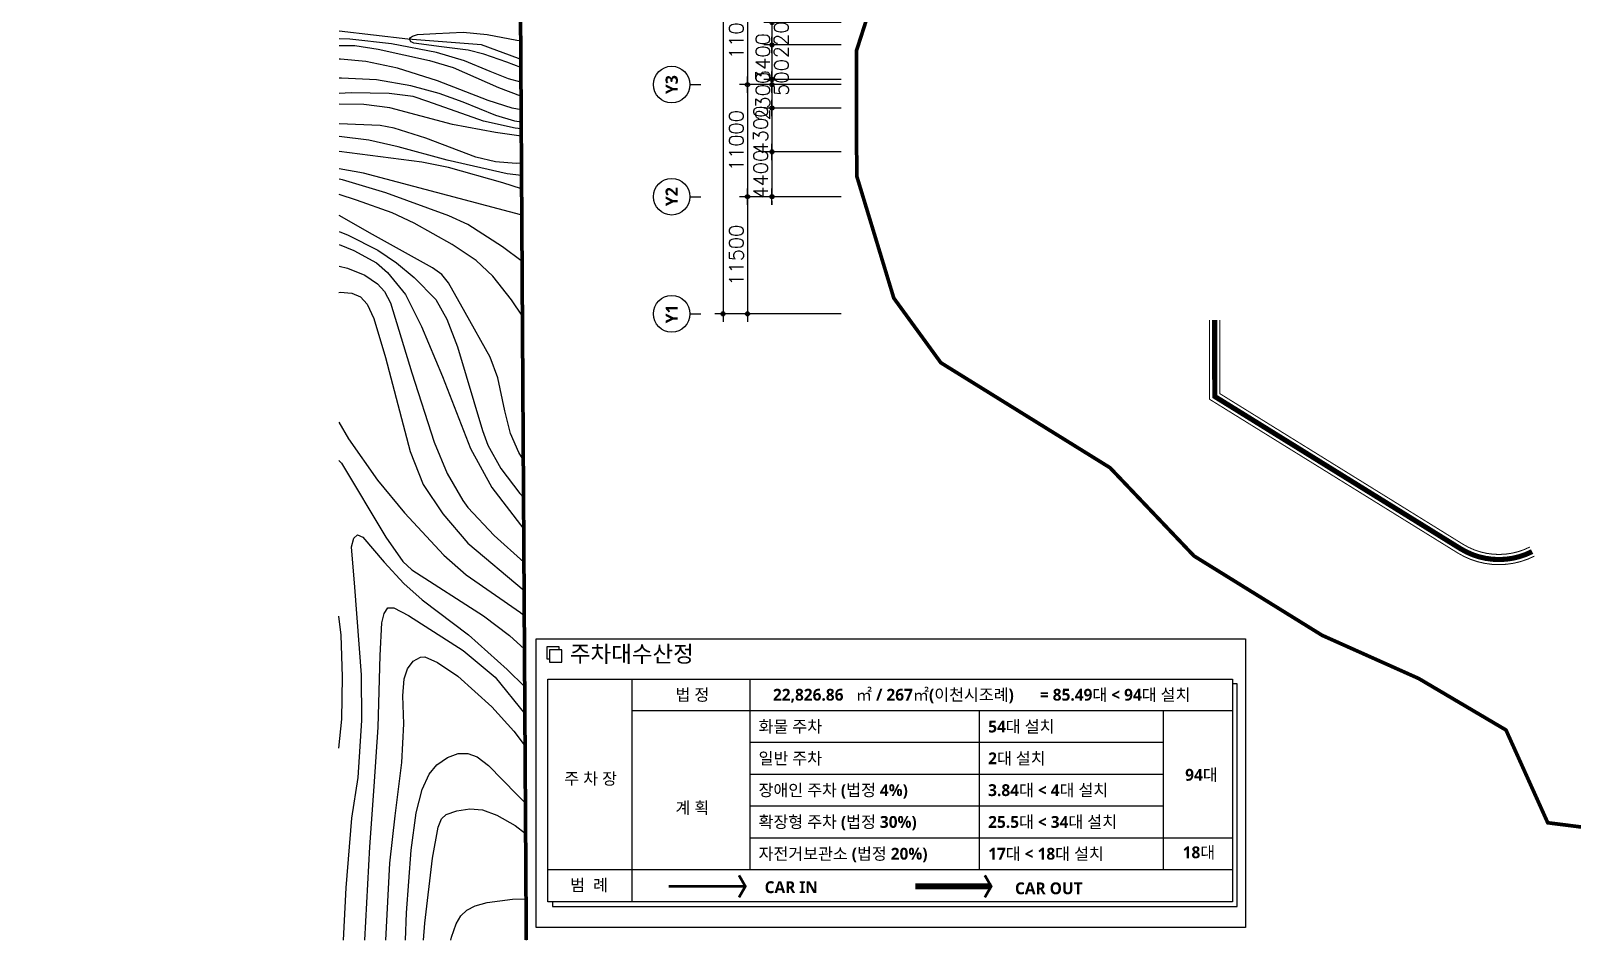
# Model space of a CAD drawing. Header units: millimetres. Extents: x 8000 to 190005487, y 8000 to 455456909.
# Drawn here: x 325284 to 476646, y 8000 to 97260 of the extents above; entities that cross this region are included whole.
import ezdxf
from ezdxf.enums import TextEntityAlignment as Align
from ezdxf.xclip import XClip

# ---------------------------------------------------------------- set-up
doc = ezdxf.new("R2010")
doc.units = ezdxf.units.MM
doc.header["$LTSCALE"] = 800
doc.header["$MEASUREMENT"] = 0
doc.header["$XCLIPFRAME"] = 0
doc.header["$PDSIZE"] = -10
for name, pattern in [('CENTER', [2, 1.25, -0.25, 0.25, -0.25]), ('HID', [2, 1.1, -0.9]), ('PHANTOM2', [31.75, 15.875, -3.175, 3.175, -3.175, 3.175, -3.175]), ('XREF_BASE$0$PHANTOM', [63.5, 31.75, -6.35, 6.35, -6.35, 6.35, -6.35]), ('XREF_BASE$0$PHANTOMX2', [5, 2.5, -0.5, 0.5, -0.5, 0.5, -0.5])]:
    doc.linetypes.add(name, pattern=pattern)
doc.layers.get('0').update_dxf_attribs({"linetype": 'CONTINUOUS'})
doc.layers.get('Defpoints').update_dxf_attribs({"color": 153, "linetype": 'CONTINUOUS'})
for name, color, linetype in [('1-지적선', 3, 'CONTINUOUS'), ('9', 3, 'CONTINUOUS'), ('__COL', 2, 'CONTINUOUS'), ('_HAT', 8, 'CONTINUOUS'), ('ADA030', 1, 'CONTINUOUS'), ('BA003', 5, 'CONTINUOUS'), ('CAA002', 30, 'CONTINUOUS'), ('COL', 2, 'CONTINUOUS'), ('CONCM', 3, 'CONTINUOUS'), ('LSMD_CONT_LDREG_41500', 1, 'CONTINUOUS'), ('rndur', 1, 'CONTINUOUS'), ('TEXT', 6, 'CONTINUOUS'), ('X-SEC-종$0$A-ST-AXIS-BUB', 7, 'CONTINUOUS'), ('XREF_BASE$0$CE_PROPERTY LINE', 2, 'XREF_BASE$0$PHANTOM'), ('성토옹벽', 6, 'CONTINUOUS'), ('지번', 251, 'CONTINUOUS')]:
    doc.layers.add(name, color=color, linetype=linetype)
doc.styles.add('SH_대대리576', font='')
doc.styles.get("Standard").update_dxf_attribs({"font": 'SIMPLEX.shx'})
doc.styles.get('SH_대대리576').set_extended_font_data('NanumGothic', bold=True)
doc.dimstyles.new('SHP 600', dxfattribs={"dimscale": 400, "dimtxt": 3.5, "dimasz": 1, "dimexe": 2, "dimexo": 2, "dimgap": 1, "dimtad": 1, "dimdec": 0, "dimzin": 0, "dimdsep": 46, "dimtxsty": 'Standard', "dimblk": 'DIMDOT', "dimcen": 0.09, "dimclrt": 3, "dimadec": 0, "dimazin": 1, "dimtfac": 1, "dimtdec": 0, "dimtix": 1, "dimtmove": 2, "dimatfit": 0, "dimldrblk": 'DIMDOT', "dimfxl": 1, "dimtfillclr": 3, "dimtolj": 1, "dimtzin": 0, "dimarcsym": 0})

# ---------------------------------------------------------------- blocks, each defined once
blk = doc.blocks.new('DIMDOT')
at = {"color": 0}
blk.add_line((-2, 0), (2, 0), dxfattribs=at)
for radius in [0.5, 0.25]:
    blk.add_circle((0, 0), radius, dxfattribs=at)
blk = doc.blocks.new('*D1110')
at = {"color": 0, "lineweight": -2}
for p, q in [((404865, 154281), (392465, 154281)), ((393265, 153881), (393265, 69881)), ((404865, 69481), (392465, 69481))]:
    blk.add_line(p, q, dxfattribs=at)
at = {"layer": 'Defpoints', "color": 0}
for p in [(405665, 154281), (393265, 69481), (405665, 69481)]:
    blk.add_point(p, dxfattribs=at)
at = {"color": 0, "linetype": 'ByBlock', "lineweight": -2, "xscale": 400, "yscale": 400, "zscale": 400}
for p, rotation in [((393265, 154281), 90), ((393265, 69481), 270)]:
    blk.add_blockref('DIMDOT', p, dxfattribs=dict(at, rotation=rotation))
at = {"color": 3, "insert": (392165, 111881), "char_height": 1400, "attachment_point": 5, "rotation": 90}
blk.add_mtext('\\A1;84800', dxfattribs=at)
blk = doc.blocks.new('*D1111')
at = {"color": 0, "lineweight": -2}
for p, q in [((404865, 80981), (394865, 80981)), ((395665, 80581), (395665, 69881)), ((404865, 69481), (394865, 69481))]:
    blk.add_line(p, q, dxfattribs=at)
at = {"layer": 'Defpoints', "color": 0}
for p in [(405665, 80981), (395665, 69481), (405665, 69481)]:
    blk.add_point(p, dxfattribs=at)
at = {"color": 0, "linetype": 'ByBlock', "lineweight": -2, "xscale": 400, "yscale": 400, "zscale": 400}
for p, rotation in [((395665, 80981), 90), ((395665, 69481), 270)]:
    blk.add_blockref('DIMDOT', p, dxfattribs=dict(at, rotation=rotation))
at = {"color": 3, "insert": (394565, 75231), "char_height": 1400, "attachment_point": 5, "rotation": 90}
blk.add_mtext('\\A1;11500', dxfattribs=at)
blk = doc.blocks.new('*D1112')
at = {"color": 0, "lineweight": -2}
for p, q in [((404865, 91981), (394865, 91981)), ((395665, 91581), (395665, 81381)), ((404865, 80981), (394865, 80981))]:
    blk.add_line(p, q, dxfattribs=at)
at = {"layer": 'Defpoints', "color": 0}
for p in [(405665, 91981), (395665, 80981), (405665, 80981)]:
    blk.add_point(p, dxfattribs=at)
at = {"color": 0, "linetype": 'ByBlock', "lineweight": -2, "xscale": 400, "yscale": 400, "zscale": 400}
for p, rotation in [((395665, 91981), 90), ((395665, 80981), 270)]:
    blk.add_blockref('DIMDOT', p, dxfattribs=dict(at, rotation=rotation))
at = {"color": 3, "insert": (394565, 86481), "char_height": 1400, "attachment_point": 5, "rotation": 90}
blk.add_mtext('\\A1;11000', dxfattribs=at)
blk = doc.blocks.new('*D1113')
at = {"color": 0, "lineweight": -2}
for p, q in [((404865, 102981), (394865, 102981)), ((395665, 102581), (395665, 92381)), ((404865, 91981), (394865, 91981))]:
    blk.add_line(p, q, dxfattribs=at)
at = {"layer": 'Defpoints', "color": 0}
for p in [(405665, 102981), (395665, 91981), (405665, 91981)]:
    blk.add_point(p, dxfattribs=at)
at = {"color": 0, "linetype": 'ByBlock', "lineweight": -2, "xscale": 400, "yscale": 400, "zscale": 400}
for p, rotation in [((395665, 102981), 90), ((395665, 91981), 270)]:
    blk.add_blockref('DIMDOT', p, dxfattribs=dict(at, rotation=rotation))
at = {"color": 3, "insert": (394565, 97481), "char_height": 1400, "attachment_point": 5, "rotation": 90}
blk.add_mtext('\\A1;11000', dxfattribs=at)
blk = doc.blocks.new('*D1128')
at = {"color": 0, "lineweight": -2}
for p, q in [((398065, 98481), (398065, 98881)), ((404865, 98081), (397265, 98081)), ((398065, 98081), (398065, 95881)), ((404865, 95881), (397265, 95881)), ((398065, 95481), (398065, 95081))]:
    blk.add_line(p, q, dxfattribs=at)
at = {"layer": 'Defpoints', "color": 0}
for p in [(405665, 98081), (398065, 95881), (405665, 95881)]:
    blk.add_point(p, dxfattribs=at)
at = {"color": 0, "linetype": 'ByBlock', "lineweight": -2, "xscale": 400, "yscale": 400, "zscale": 400}
for p, rotation in [((398065, 98081), 270), ((398065, 95881), 90)]:
    blk.add_blockref('DIMDOT', p, dxfattribs=dict(at, rotation=rotation))
at = {"color": 3, "insert": (398976, 96981), "char_height": 1400, "attachment_point": 5, "rotation": 90}
blk.add_mtext('\\A1;2200', dxfattribs=at)
blk = doc.blocks.new('*D1129')
at = {"color": 0, "lineweight": -2}
for p, q in [((404865, 95881), (397265, 95881)), ((398065, 96281), (398065, 96681)), ((398065, 95881), (398065, 92481)), ((404865, 92481), (397265, 92481)), ((398065, 92081), (398065, 91681))]:
    blk.add_line(p, q, dxfattribs=at)
at = {"layer": 'Defpoints', "color": 0}
for p in [(405665, 95881), (398065, 92481), (405665, 92481)]:
    blk.add_point(p, dxfattribs=at)
at = {"color": 0, "linetype": 'ByBlock', "lineweight": -2, "xscale": 400, "yscale": 400, "zscale": 400}
for p, rotation in [((398065, 95881), 270), ((398065, 92481), 90)]:
    blk.add_blockref('DIMDOT', p, dxfattribs=dict(at, rotation=rotation))
at = {"color": 3, "insert": (397165, 94631), "char_height": 1400, "attachment_point": 5, "rotation": 90}
blk.add_mtext('\\A1;3400', dxfattribs=at)
blk = doc.blocks.new('*D1130')
at = {"color": 0, "lineweight": -2}
for p, q in [((404865, 92481), (397265, 92481)), ((398065, 92881), (398065, 93281)), ((398065, 92481), (398065, 91981)), ((404865, 91981), (397265, 91981)), ((398065, 91581), (398065, 91181))]:
    blk.add_line(p, q, dxfattribs=at)
at = {"layer": 'Defpoints', "color": 0}
for p in [(405665, 92481), (398065, 91981), (405665, 91981)]:
    blk.add_point(p, dxfattribs=at)
at = {"color": 0, "linetype": 'ByBlock', "lineweight": -2, "xscale": 400, "yscale": 400, "zscale": 400}
for p, rotation in [((398065, 92481), 270), ((398065, 91981), 90)]:
    blk.add_blockref('DIMDOT', p, dxfattribs=dict(at, rotation=rotation))
at = {"color": 3, "insert": (398997, 92681), "char_height": 1400, "attachment_point": 5, "rotation": 90}
blk.add_mtext('\\A1;500', dxfattribs=at)
blk = doc.blocks.new('*D1131')
at = {"color": 0, "lineweight": -2}
for p, q in [((398065, 92381), (398065, 92781)), ((404865, 91981), (397265, 91981)), ((398065, 91981), (398065, 89681)), ((404865, 89681), (397265, 89681)), ((398065, 89281), (398065, 88881))]:
    blk.add_line(p, q, dxfattribs=at)
at = {"layer": 'Defpoints', "color": 0}
for p in [(405665, 91981), (398065, 89681), (405665, 89681)]:
    blk.add_point(p, dxfattribs=at)
at = {"color": 0, "linetype": 'ByBlock', "lineweight": -2, "xscale": 400, "yscale": 400, "zscale": 400}
for p, rotation in [((398065, 91981), 270), ((398065, 89681), 90)]:
    blk.add_blockref('DIMDOT', p, dxfattribs=dict(at, rotation=rotation))
at = {"color": 3, "insert": (397165, 90831), "char_height": 1400, "attachment_point": 5, "rotation": 90}
blk.add_mtext('\\A1;2300', dxfattribs=at)
blk = doc.blocks.new('*D1132')
at = {"color": 0, "lineweight": -2}
for p, q in [((404865, 89681), (397265, 89681)), ((398065, 90081), (398065, 90481)), ((398065, 89681), (398065, 85381)), ((404865, 85381), (397265, 85381)), ((398065, 84981), (398065, 84581))]:
    blk.add_line(p, q, dxfattribs=at)
at = {"layer": 'Defpoints', "color": 0}
for p in [(405665, 89681), (398065, 85381), (405665, 85381)]:
    blk.add_point(p, dxfattribs=at)
at = {"color": 0, "linetype": 'ByBlock', "lineweight": -2, "xscale": 400, "yscale": 400, "zscale": 400}
for p, rotation in [((398065, 89681), 270), ((398065, 85381), 90)]:
    blk.add_blockref('DIMDOT', p, dxfattribs=dict(at, rotation=rotation))
at = {"color": 3, "insert": (396965, 87531), "char_height": 1400, "attachment_point": 5, "rotation": 90}
blk.add_mtext('\\A1;4300', dxfattribs=at)
blk = doc.blocks.new('X-SEC-종$0$A-ST-AXIS-BUB-1')
at = {"layer": 'X-SEC-종$0$A-ST-AXIS-BUB'}
blk.add_line((0, 350), (0, 0), dxfattribs=at)
blk.add_circle((0, 950), 600, dxfattribs=at)
blk = doc.blocks.new('*D1154')
at = {"color": 0, "lineweight": -2}
for p, q in [((404865, 85381), (397265, 85381)), ((398065, 85781), (398065, 86181)), ((398065, 85381), (398065, 80981)), ((404865, 80981), (397265, 80981)), ((398065, 80581), (398065, 80181))]:
    blk.add_line(p, q, dxfattribs=at)
at = {"layer": 'Defpoints', "color": 0}
for p in [(405665, 85381), (398065, 80981), (405665, 80981)]:
    blk.add_point(p, dxfattribs=at)
at = {"color": 0, "linetype": 'ByBlock', "lineweight": -2, "xscale": 400, "yscale": 400, "zscale": 400}
for p, rotation in [((398065, 85381), 270), ((398065, 80981), 90)]:
    blk.add_blockref('DIMDOT', p, dxfattribs=dict(at, rotation=rotation))
at = {"color": 3, "insert": (396965, 83181), "char_height": 1400, "attachment_point": 5, "rotation": 90}
blk.add_mtext('\\A1;4400', dxfattribs=at)
blk = doc.blocks.new('G$C940A8A8A')
at = {"layer": 'LSMD_CONT_LDREG_41500', "color": 1, "linetype": 'Continuous', "const_width": 300, "flags": 128}
blk.add_lwpolyline([(10039, 103817), (3210, 93080), (151, 81205), (648, 68692), (3516, 61385), (16989, 47222), (18797, 43957), (22785, 36755), (32990, 26043), (41091, 19552), (48115, 12489), (49785, 2647), (52706, 1476)], dxfattribs=at)
blk = doc.blocks.new('123123')
at = {"layer": '1-지적선', "color": 8}
for points in [[(201848, -105564, 0), (200261, -107026, 0), (188414, -122564, 0), (184120, -124881, 0), (137917, -69468, 0), (171850, -66474, 0), (189623, -58719, 0)], [(157729, -144231, 0), (161634, -141384, 0), (168896, -135093, 0), (171866, -138045, 0), (177271, -139263, 0), (183868, -137491, 0), (202131, -117768, 0), (203749, -112849, 0)], [(205072, -117918, 0), (192041, -134380, 0), (187657, -139202, 0), (180698, -143450, 0), (173741, -143497, 0), (161359, -148892, 0), (157729, -144231, 0)], [(161359, -148892, 0), (173741, -143497, 0), (180698, -143450, 0), (187657, -139202, 0), (192041, -134380, 0), (192527, -138043, 0), (202976, -156072, 0), (207131, -157373, 0), (215191, -162712, 0)]]:
    blk.add_polyline3d(points, dxfattribs=at)
at = {"layer": 'BA003', "color": 8, "flags": 128}
blk.add_lwpolyline([(-91543, -64410), (-91784, -64300), (-95416, -62974), (-102651, -62400), (-109393, -61606)], dxfattribs=at)
at = {"layer": 'CAA002', "color": 8, "flags": 128}
for points, elevation in [([(-91538, -65169), (-92908, -64671), (-95191, -63878), (-96711, -63468), (-99345, -63158), (-102062, -62787), (-102296, -62678), (-102420, -62548), (-102480, -62400), (-102388, -62243), (-102174, -62106), (-101692, -61928), (-99891, -61841), (-97197, -61722), (-94848, -61929), (-91945, -62496), (-91555, -62532)], 92000), ([(-91530, -66617), (-92740, -66290), (-94569, -65568), (-97080, -64531), (-99811, -63727), (-104244, -62850), (-108346, -62404), (-109393, -62356)], 93000), ([(-109393, -63027), (-107833, -63032), (-105551, -63378), (-100496, -64506), (-98182, -65182), (-93741, -67133), (-91575, -67974), (-91521, -67983)], 94000), ([(-91513, -69323), (-92387, -69166), (-94756, -68430), (-99732, -66486), (-103641, -65256), (-106747, -64597), (-109236, -64354), (-109393, -64358)], 95000), ([(-91505, -70545), (-92116, -70451), (-94001, -69902), (-97206, -68579), (-99575, -67725), (-102330, -66971), (-105720, -66405), (-109141, -66232), (-109394, -66237)], 96000), ([(-91501, -71208), (-92087, -71139), (-95221, -70457), (-100675, -68505), (-102100, -68046), (-104486, -67723), (-108189, -67682), (-109394, -67724)], 97000), ([(-91497, -71912), (-94015, -71573), (-98256, -70792), (-104417, -69153), (-106953, -68817), (-109394, -68779)], 98000), ([(-91480, -74561), (-92005, -74599), (-94016, -74434), (-95975, -73992), (-100875, -72105), (-103977, -71139), (-105339, -70874), (-109395, -70717)], 99000), ([(-91473, -75784), (-92891, -75620), (-98769, -74288), (-103592, -72970), (-106472, -72321), (-109395, -71961)], 100000), ([(-91465, -77079), (-93314, -76498), (-98657, -75004), (-101275, -74490), (-109395, -73431)], 101000), ([(-91449, -79668), (-91537, -79636), (-107005, -75561), (-109395, -75137)], 102000), ([(-91420, -84228), (-93350, -82791), (-96737, -80606), (-98613, -79739), (-104783, -77472), (-109070, -76199), (-109396, -76139)], 103000), ([(-91387, -89599), (-92462, -87975), (-94277, -85671), (-95915, -84130), (-98282, -82556), (-102024, -80459), (-104187, -79445), (-107679, -78199), (-109396, -77665)], 104000), ([(-91300, -103649), (-91739, -102972), (-92543, -101119), (-93121, -98875), (-93792, -95634), (-94555, -93603), (-97021, -89247), (-98630, -86326), (-99311, -85519), (-100212, -84833), (-106104, -81564), (-109396, -79716)], 105000), ([(-109397, -81295), (-108509, -81650), (-105597, -83111), (-103767, -84348), (-102004, -85784), (-99885, -87965), (-98793, -89873), (-97757, -92619), (-95304, -100809), (-94774, -102257), (-93515, -104548), (-91641, -106995), (-91277, -107389)], 106000), ([(-109397, -82567), (-107952, -83157), (-105714, -84368), (-104632, -85296), (-102874, -87462), (-101297, -90594), (-99238, -95502), (-96486, -102567), (-94377, -106425), (-91258, -110487)], 107000), ([(-109397, -84697), (-108570, -84892), (-106868, -85562), (-105619, -86415), (-104940, -87178), (-104356, -88291), (-102234, -95158), (-100062, -101951), (-98788, -105046), (-97251, -107696), (-96740, -108369), (-94150, -111132), (-91238, -113730)], 108000), ([(-109398, -87258), (-109295, -87240), (-108140, -87323), (-107287, -87705), (-106620, -88400), (-105963, -89835), (-104826, -93663), (-102414, -102862), (-101121, -106120), (-99209, -108996), (-96745, -111869), (-91221, -116507)], 109000), ([(-109400, -99982), (-108452, -101646), (-105602, -105705), (-102954, -108884), (-99095, -113044), (-96911, -114976), (-91580, -118691), (-91205, -118970)], 110000), ([(-109401, -103766), (-109165, -104038), (-104805, -111301), (-103127, -113659), (-102255, -114482), (-95210, -119019), (-92667, -120943), (-91185, -122288)], 111000), ([(-109275, -159804), (-109176, -155924), (-108702, -145704), (-108124, -138884), (-107510, -134888), (-107151, -129275), (-107188, -124816), (-107839, -116183), (-108176, -112222), (-107930, -111400), (-107579, -111057), (-107041, -111295), (-104965, -113731), (-103033, -115848), (-101231, -117425), (-96696, -120858), (-92883, -124288), (-91162, -125989)], 112000), ([(-109407, -131985), (-109114, -129166), (-109048, -125001), (-109191, -120919), (-109404, -119027)], 111000), ([(-107492, -159804), (-107033, -153783), (-106361, -141678), (-105959, -135753), (-105562, -129947), (-105365, -122918), (-105183, -119680), (-104976, -118767), (-104598, -118226), (-104008, -118229), (-102582, -118973), (-97212, -122418), (-94068, -125037), (-91146, -128613)], 113000), ([(-105414, -159804), (-105097, -156687), (-104396, -143282), (-103896, -138653), (-103220, -133404), (-103024, -129610), (-103116, -126856), (-102992, -125207), (-102668, -124208), (-102104, -123470), (-101394, -123065), (-100975, -123036), (-99723, -123597), (-97732, -124938), (-94384, -127956), (-92215, -130335), (-91126, -131815)], 114000), ([(-103202, -159805), (-103172, -159519), (-102754, -148175), (-102304, -142009), (-101811, -138339), (-101226, -136052), (-100536, -134555), (-99793, -133627), (-98753, -132916), (-97688, -132515), (-96740, -132522), (-95819, -132857), (-94709, -133687), (-91949, -136556), (-91091, -137401)], 115000), ([(-101774, -159805), (-101655, -158098), (-100960, -149189), (-100229, -142787), (-99649, -139762), (-99326, -138926), (-98885, -138506), (-97831, -138137), (-96547, -137946), (-95300, -138068), (-93883, -138575), (-92104, -139577), (-91073, -140369)], 116000), ([(-99974, -159806), (-99312, -155319), (-98364, -150564), (-97905, -149250), (-97425, -148456), (-96832, -147899), (-96016, -147470), (-94852, -147134), (-92357, -146825), (-91033, -146801)], 117000)]:
    blk.add_lwpolyline(points, dxfattribs=dict(at, elevation=elevation))
at = {"layer": 'rndur', "linetype": 'PHANTOM2', "ltscale": 2, "const_width": 360, "flags": 128}
blk.add_lwpolyline([(206883, -157310), (202971, -156085), (192523, -138055), (192037, -134393), (187653, -139214), (180694, -143462), (173737, -143509), (161354, -148904), (157725, -144242), (154816, -136784), (158050, -127241), (126239, -144923), (122996, -147375), (114777, -142533), (78067, -156212), (59378, -150969), (50990, -145420), (42961, -141949), (35259, -140747), (23792, -141142), (15855, -140119), (12425, -139716), (9303, -139321), (5202, -130219), (-3377, -125158), (-12855, -120922), (-25433, -113134), (-31110, -107172), (-33684, -104469), (-50296, -94166), (-54916, -87820), (-58556, -75838), (-58594, -63575), (-54697, -51462), (-52838, -43399), (-53310, -35411), (-56465, -30247), (-58199, -23603), (-65933, 6044), (-65550, 7455), (-83110, 7388), (-99556, 7405), (-100789, 7832), (-83513, -58384), (-91570, -60086), (-90952, -159807)], dxfattribs=at)
at = {"layer": 'rndur', "linetype": 'PHANTOM2', "ltscale": 2, "flags": 128}
blk.add_lwpolyline([(206883, -157310), (202971, -156085), (192523, -138055), (192037, -134393), (187653, -139214), (180694, -143462), (173737, -143509), (161354, -148904), (157725, -144242), (154816, -136784), (158050, -127241), (126239, -144923), (122996, -147375), (114777, -142533), (78067, -156212), (59378, -150969), (50990, -145420), (42961, -141949), (35259, -140747), (23792, -141142), (15855, -140119), (12425, -139716), (9303, -139321), (5202, -130219), (-3377, -125158), (-12855, -120922), (-25433, -113134), (-31110, -107172), (-33684, -104469), (-50296, -94166), (-54916, -87820), (-58556, -75838), (-58594, -63575), (-54697, -51462), (-52838, -43399), (-53310, -35411), (-56465, -30247), (-58199, -23603), (-65933, 6044), (-65550, 7455), (-83110, 7388), (-99556, 7405), (-100789, 7832), (-83513, -58384), (-91570, -60086), (-90952, -159807)], dxfattribs=at)
at = {"rotation": 14.62512504690287}
blk.add_blockref('G$C940A8A8A', (-38193, -154447), dxfattribs=at)
blk = doc.blocks.new('A$C53055D6E')
at = {"layer": 'XREF_BASE$0$CE_PROPERTY LINE', "color": 8, "linetype": 'XREF_BASE$0$PHANTOMX2', "ltscale": 3, "flags": 128}
blk.add_lwpolyline([(24653, 158067), (15380, 151109), (8259, 149251), (3838, 149290), (748, 147602), (-6916, 147572), (-7299, 146160), (-1843, 125252), (436, 116516), (2171, 109870), (5326, 104706), (5798, 96717), (3940, 88655), (43, 76541), (81, 64279), (3722, 52297), (8342, 45951), (24954, 35648), (27528, 32946), (33205, 26984), (45785, 19196), (55262, 14961), (63842, 9900), (67943, 799), (71065, 403), (74495, 0), (71416, 11497), (72509, 16027), (80907, 20283), (84381, 29814), (86654, 26118), (86417, 19281), (94182, 16961), (94474, 13223), (94701, 13128), (143072, 50641), (145797, 73715), (141926, 86006), (137274, 142330), (130340, 137929), (128629, 139085), (122336, 140647), (114378, 141402), (105827, 145930), (90331, 146144), (69871, 143916), (58636, 140116), (56478, 144307), (45633, 153630)], close=True, dxfattribs=at)
at = {"layer": '성토옹벽', "color": 4, "linetype": 'Continuous', "ltscale": 10, "const_width": 100, "flags": 128}
for points in [[(34727, 50135), (34732, 42367), (59083, 27290, 0.2618101), (66623, 26971)], [(35727, 50136), (35731, 42925), (59609, 28140, 0.2618101), (66170, 27863)]]:
    blk.add_lwpolyline(points, format="xyb", dxfattribs=at)
at = {"layer": '성토옹벽', "color": 4, "linetype": 'CENTER', "ltscale": 100, "const_width": 500, "flags": 128}
blk.add_lwpolyline([(35227, 50136), (35231, 42646), (59346, 27715, 0.2618101), (66396, 27417)], format="xyb", dxfattribs=at)

msp = doc.modelspace()

# ---------------------------------------------------------------- linework, layer by layer
at = {"layer": '9', "color": 10, "ltscale": 0.01, "const_width": 260.4}
msp.add_lwpolyline([(418967.3, 12199.6), (419592.3, 13282.1), (418967.3, 14364.6)], dxfattribs=at)
at = {"layer": '9', "color": 10, "linetype": 'HID', "const_width": 600}
msp.add_lwpolyline([(419592.3, 13282.1), (412139.7, 13282.1)], dxfattribs=at)
at = {"layer": '__COL', "color": 3, "ltscale": 0.8}
for p, q in [((384298.1, 33629.8), (384298.1, 11777.6)), ((395890.6, 33629.8), (395890.6, 14899.5)), ((443757.2, 33168.8), (443296.1, 33168.8)), ((443757.2, 11316.6), (443757.2, 33168.8)), ((443296.1, 30508), (384298.1, 30508)), ((418408.9, 30508), (418408.9, 14899.5)), ((436491, 30508), (436491, 14899.5)), ((436491, 27387), (395890.6, 27387)), ((436491, 24265.1), (395890.6, 24265.1)), ((436491, 21143.2), (395890.6, 21143.2)), ((443296.1, 18021.4), (395890.6, 18021.4)), ((443296.1, 14899.5), (376052.2, 14899.5)), ((376513.3, 11777.6), (376513.3, 11316.6)), ((376513.3, 11316.6), (443757.2, 11316.6))]:
    msp.add_line(p, q, dxfattribs=at)
msp.add_lwpolyline([(376052.2, 11777.6), (376052.2, 33629.8), (443296.1, 33629.8), (443296.1, 11777.6)], close=True, dxfattribs=at)
at = {"layer": '_HAT'}
for p, q in [((377161.3, 36787.3), (375964.5, 36787.3)), ((375964.5, 36787.3), (375964.5, 35613.6)), ((377161.3, 36500.6), (377161.3, 36787.3)), ((375964.5, 35613.6), (376233.9, 35613.6))]:
    msp.add_line(p, q, dxfattribs=at)
at = {"layer": 'ADA030', "color": 8, "flags": 128}
msp.add_lwpolyline([(444557.6, 37013), (444580.9, 37005)], dxfattribs=at)
at = {"layer": 'COL', "color": 130, "linetype": 'HID', "ltscale": 1000, "const_width": 260.4}
for points in [[(394827.7, 12199.6), (395452.7, 13282.1), (394827.7, 14364.6)], [(395452.7, 13282.1), (387929.4, 13282.1)]]:
    msp.add_lwpolyline(points, dxfattribs=at)
at = {"layer": 'CONCM', "color": 4, "ltscale": 0.3}
for p, q in [((374897, 37593.1), (444557.6, 37593.1)), ((374897, 9246.9), (374897, 37593.1)), ((444557.6, 37593.1), (444557.6, 9246.9)), ((444557.6, 9246.9), (374897, 9246.9))]:
    msp.add_line(p, q, dxfattribs=at)
at = {"layer": 'TEXT'}
for p, q in [((377430.7, 36500.6), (376233.9, 36500.6)), ((376233.9, 36500.6), (376233.9, 35303.8)), ((377430.7, 35303.8), (377430.7, 36500.6)), ((376233.9, 35303.8), (377430.7, 35303.8))]:
    msp.add_line(p, q, dxfattribs=at)

# ---------------------------------------------------------------- block references
ref = msp.add_blockref('123123', (128944.9, 158844.9))
XClip(ref).set_block_clipping_path([(-120944.9433038561, -150844.9393511166), (163055.0566959581, 70755.0606488834)])
ref = msp.add_blockref('123123', (464944.9, 158844.9))
XClip(ref).set_block_clipping_path([(-120944.9433038561, -150844.9393511166), (163055.0566959581, 70755.0606488834)])
at = {"layer": 'X-SEC-종$0$A-ST-AXIS-BUB', "xscale": 3, "yscale": 3, "zscale": 3, "rotation": 90}
for p in [(391065.5, 91981.5), (391065.5, 80981.5), (391065.5, 69481.5)]:
    msp.add_blockref('X-SEC-종$0$A-ST-AXIS-BUB-1', p, dxfattribs=at)
at = {"layer": '성토옹벽', "linetype": 'ByBlock'}
msp.add_blockref('A$C53055D6E', (406312.8, 18724.5), dxfattribs=at)

# ---------------------------------------------------------------- texts
at = {"color": 7, "style": 'SH_대대리576'}
for s, height, p in [('법 정', 1163.11, (390247.6, 31509.7)), ('22,826.86', 1163.11, (401622.2, 31509.7)), ('㎡ / 267㎡(이천시조례)', 1163.113, (414057.8, 31509.7)), ('= 85.49대 < 94대 설치', 1163.113, (431763.5, 31509.7)), ('주 차 장', 1163.11, (380259.9, 23274.9)), ('94대', 1163.11, (440239.7, 23652.3)), ('계 획', 1163.11, (390247.6, 20405.8)), ('18대', 1163.11, (439989.5, 16040.5)), ('범  례', 1163.11, (380096.7, 12832.8))]:
    msp.add_text(s, height=height, dxfattribs=at).set_placement(p, align=Align.CENTER)
for s, height, p in [('화물 주차', 1163.11, (396751, 28387.9)), ('54대 설치', 1163.11, (419295.5, 28387.9)), ('일반 주차', 1163.11, (396751, 25266.9)), ('2대 설치', 1163.11, (419295.5, 25266.9)), ('장애인 주차 (법정 4%%%)', 1163.113, (396751, 22145)), ('3.84대 < 4대 설치', 1163.113, (419295.5, 22145)), ('확장형 주차 (법정 30%%%)', 1163.113, (396751, 19023.1)), ('25.5대 < 34대 설치', 1163.113, (419295.5, 19023.1)), ('자전거보관소 (법정 20%%%)', 1163.113, (396751, 15901.3)), ('17대 < 18대 설치', 1163.113, (419295.5, 15901.3))]:
    msp.add_text(s, height=height, dxfattribs=at).set_placement(p)
for s, p in [('CAR IN', (399960.8, 13200.1)), ('CAR OUT', (425245.7, 13089.1))]:
    msp.add_text(s, height=1163.11, dxfattribs=at).set_placement(p, align=Align.MIDDLE_CENTER)
at = {"layer": 'X-SEC-종$0$A-ST-AXIS-BUB', "style": 'SH_대대리576'}
for s, p in [('Y3', (388215.5, 91981.5)), ('Y2', (388215.5, 80981.5)), ('Y1', (388215.5, 69481.5))]:
    msp.add_text(s, height=1200, rotation=90, dxfattribs=at).set_placement(p, align=Align.MIDDLE_CENTER)
at = {"layer": '지번', "color": 7, "style": 'SH_대대리576'}
msp.add_text('주차대수산정', height=1615.43, dxfattribs=at).set_placement((378220.6, 35296))

# ---------------------------------------------------------------- dimensions: what is measured, and where the dimension line sits
for base, p1, p2, picture, middle in [((393265.5, 69481.5), (405665.5, 154281.5), (405665.5, 69481.5), '*D1110', (392164.5, 111881.5)), ((395665.5, 91981.5), (405665.5, 102981.5), (405665.5, 91981.5), '*D1113', (394564.5, 97481.5)), ((395665.5, 80981.5), (405665.5, 91981.5), (405665.5, 80981.5), '*D1112', (394564.5, 86481.5)), ((398065.5, 85381.5), (405665.5, 89681.5), (405665.5, 85381.5), '*D1132', (396964.5, 87531.5)), ((398065.5, 80981.5), (405665.5, 85381.5), (405665.5, 80981.5), '*D1154', (396964.5, 83181.5)), ((395665.5, 69481.5), (405665.5, 80981.5), (405665.5, 69481.5), '*D1111', (394564.5, 75231.5))]:
    dim = msp.add_linear_dim(base=base, p1=p1, p2=p2, angle=90, dimstyle='SHP 600')
    dim.commit()
    dim.dimension.update_dxf_attribs({"geometry": picture, "text_midpoint": middle})
for base, p1, p2, picture, middle in [((398065.5, 95881.5), (405665.5, 98081.5), (405665.5, 95881.5), '*D1128', (398976, 96981.5)), ((398065.5, 92481.5), (405665.5, 95881.5), (405665.5, 92481.5), '*D1129', (397164.9, 94631.5)), ((398065.5, 91981.5), (405665.5, 92481.5), (405665.5, 91981.5), '*D1130', (398996.8, 92681.5)), ((398065.5, 89681.5), (405665.5, 91981.5), (405665.5, 89681.5), '*D1131', (397164.9, 90831.5))]:
    dim = msp.add_linear_dim(base=base, p1=p1, p2=p2, angle=90, dimstyle='SHP 600')
    dim.commit()
    dim.dimension.update_dxf_attribs({"geometry": picture, "text_midpoint": middle, "dimtype": 160})

doc.saveas('drawing.dxf')
